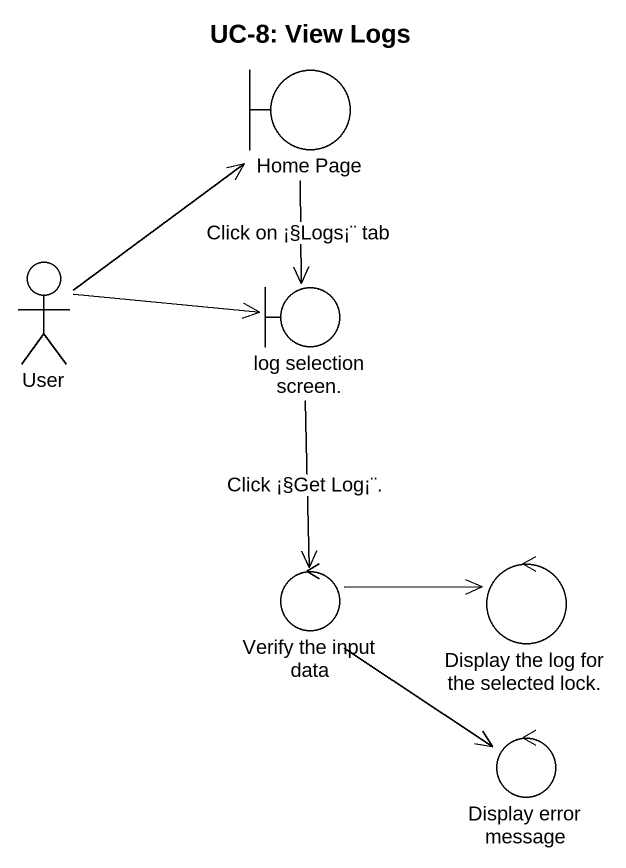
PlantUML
@startuml
title UC-8: View Logs
boundary "Home Page" as Home_Page
actor User
boundary "log selection screen." as log_selection_screen
control "Verify the input data" as Verify_the_input_data
control "Display the log for the selected lock." as Display_the_log_for_the
control "Display error message" as Display_error_message
Home_Page --> log_selection_screen : Click on ¡§Logs¡¨ tab
User -up-> Home_Page
User -right-> log_selection_screen
log_selection_screen --> Verify_the_input_data : Click ¡§Get Log¡¨.
Verify_the_input_data -right-> Display_the_log_for_the
Verify_the_input_data --> Display_error_message
@enduml
